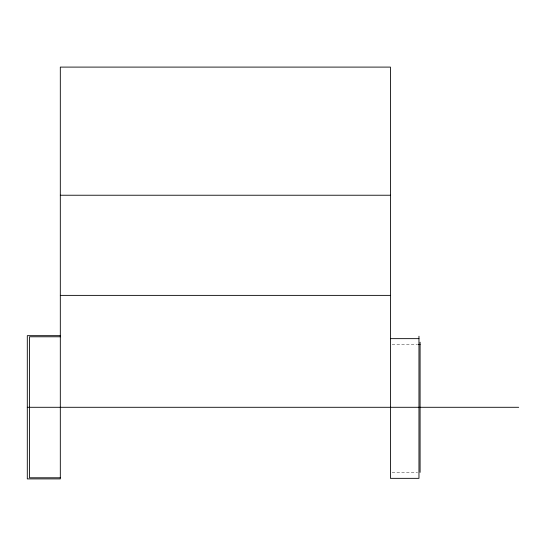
<?xml version="1.0" encoding="UTF-8"?>
<svg xmlns="http://www.w3.org/2000/svg" width="546" height="546" viewBox="0 0 546 546"><rect width="100%" height="100%" fill="white"/><g stroke="black" fill="none" stroke-linecap="round" stroke-linejoin="round"><path stroke-width="0.41" stroke-dasharray="2.73 2.05" d="M392.124 344.424L417.547 344.424M392.124 472.372L417.547 472.372"/><path stroke-width="0.82" d="M60.313 195.229L390.431 195.229M60.313 295.379L390.431 295.379M60.313 335.667L27.3 335.667L27.3 478.903L60.313 478.903L60.313 67.097L390.431 67.097L390.431 478.344L418.966 478.344L418.966 336.227M60.313 336.786L29.539 336.786L29.539 477.784L60.313 477.784M390.431 338.65L418.966 338.65M418.393 344.424L420.086 344.424M27.3 407.289L518.7 407.289M420.086 342.205L420.086 472.372"/></g></svg>
